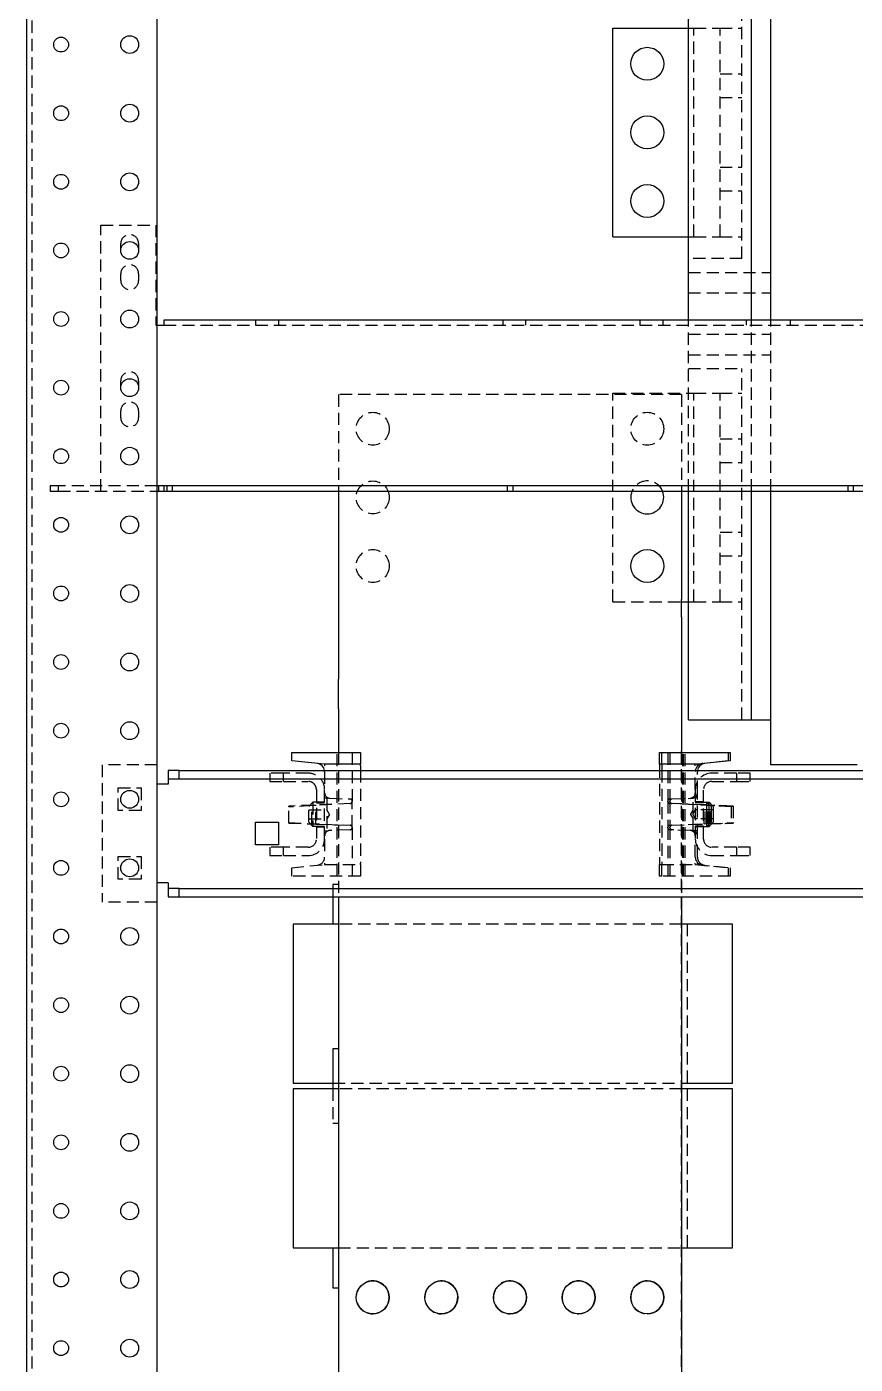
# Model space of a CAD drawing. Header units: millimetres. Extents: x -116965 to 323937, y 291661 to 566926.
# Drawn here: x -23870.7 to -23655.2, y 303047.2 to 303395.3 of the extents above; entities that cross this region are included whole.
import ezdxf

# ---------------------------------------------------------------- set-up
doc = ezdxf.new("R2010")
doc.units = ezdxf.units.MM
doc.linetypes.add('HIDDEN2', pattern=[4.7625, 3.175, -1.5875])
doc.layers.add('ALPHA', color=255, linetype='Continuous')
doc.layers.add('Pointille_Court', color=40, linetype='HIDDEN2', lineweight=25)

msp = doc.modelspace()

# ---------------------------------------------------------------- linework, layer by layer
at = {"layer": 'ALPHA'}
for p, q in [((-23870.739208, 302774.568384), (-23870.739208, 303595.996955)), ((-23836.810636, 302774.568384), (-23836.810636, 303595.996955)), ((-23698.596353, 303319.03267), (-23698.596354, 303426.354095)), ((-23682.167781, 303319.03267), (-23682.167783, 303426.354096)), ((-23677.167781, 303319.03267), (-23677.167783, 303426.354096)), ((-23718.239211, 303394.925524), (-23698.596354, 303394.925524)), ((-23718.23921, 303340.639809), (-23718.239211, 303394.925524)), ((-23718.23921, 303340.639809), (-23698.596353, 303340.63981)), ((-23835.024922, 303319.03267), (-23561.453493, 303319.03267)), ((-23835.024922, 303317.604098), (-23835.024922, 303319.03267)), ((-23836.810636, 303317.604098), (-23835.024922, 303317.604098)), ((-23476.096351, 303275.818384), (-23836.810636, 303275.818384)), ((-23836.810636, 303274.389813), (-23476.096351, 303274.389813)), ((-23789.66778, 303274.389813), (-23789.66778, 303246.232756)), ((-23700.382066, 303274.389813), (-23700.382066, 303246.232757)), ((-23698.596351, 303214.925524), (-23698.596352, 303274.389813)), ((-23682.16778, 303214.925524), (-23682.16778, 303274.389813)), ((-23677.16778, 303214.925524), (-23677.16778, 303274.389813)), ((-23789.66778, 303246.232756), (-23789.66778, 303241.593334)), ((-23700.382066, 303241.593336), (-23700.382066, 303246.232757)), ((-23700.382066, 303245.63981), (-23698.596351, 303245.63981)), ((-23789.66778, 303241.593334), (-23789.66778, 303225.510005)), ((-23700.382066, 303241.593336), (-23700.382065, 303225.510007)), ((-23789.66778, 303217.777636), (-23789.66778, 303225.510005)), ((-23700.382065, 303225.510007), (-23700.382065, 303217.777637)), ((-23789.66778, 303217.777636), (-23789.667779, 303206.354094)), ((-23700.382065, 303217.777637), (-23700.382065, 303206.354095)), ((-23698.596351, 303214.925524), (-23682.16778, 303214.925524)), ((-23682.16778, 303214.925524), (-23677.16778, 303214.925524)), ((-23677.167779, 303203.13981), (-23677.16778, 303214.925524)), ((-23789.66778, 303207.274539), (-23789.66778, 303206.354094)), ((-23801.810637, 303204.211237), (-23801.810637, 303206.354094)), ((-23801.810637, 303206.354094), (-23783.953494, 303206.354094)), ((-23793.239208, 303203.310343), (-23801.810637, 303204.211237)), ((-23783.953494, 303203.311237), (-23793.239208, 303203.311237)), ((-23793.239208, 303203.311237), (-23793.239208, 303203.310343)), ((-23793.239208, 303203.310343), (-23793.239208, 303202.954094)), ((-23783.953494, 303206.354094), (-23783.953494, 303203.311237)), ((-23783.953494, 303202.954094), (-23783.953494, 303203.311237)), ((-23783.953494, 303202.954094), (-23783.953494, 303201.711241)), ((-23705.560637, 303206.354095), (-23687.703494, 303206.354096)), ((-23705.560637, 303203.311238), (-23705.560637, 303206.354095)), ((-23696.274922, 303203.311238), (-23705.560637, 303203.311238)), ((-23705.560637, 303203.311238), (-23705.560637, 303202.954095)), ((-23705.560637, 303202.954095), (-23705.560637, 303201.711241)), ((-23687.703494, 303204.211238), (-23696.274922, 303203.310345)), ((-23696.274922, 303203.310345), (-23696.274922, 303203.311238)), ((-23696.274922, 303202.954095), (-23696.274922, 303203.310345)), ((-23687.703494, 303206.354096), (-23687.703494, 303204.211238)), ((-23654.667779, 303203.13981), (-23677.167779, 303203.13981)), ((-23833.953493, 303201.711241), (-23833.953493, 303199.568384)), ((-23831.096351, 303201.711241), (-23833.953493, 303201.711241)), ((-23833.953493, 303199.568384), (-23831.096351, 303199.568384)), ((-23833.953493, 303199.568384), (-23833.953493, 303198.139813)), ((-23831.096351, 303201.711241), (-23481.810636, 303201.711241)), ((-23831.096351, 303199.568384), (-23831.096351, 303201.711241)), ((-23831.096351, 303199.568384), (-23481.810636, 303199.568384)), ((-23833.953493, 303198.139813), (-23836.810636, 303198.139813)), ((-23811.203493, 303188.246955), (-23805.274922, 303188.246955)), ((-23811.203493, 303182.318384), (-23811.203493, 303188.246955)), ((-23805.274922, 303188.246955), (-23805.274922, 303182.318384)), ((-23805.274922, 303182.318384), (-23811.203493, 303182.318384)), ((-23833.953493, 303172.425527), (-23836.810636, 303172.425527)), ((-23833.953493, 303172.425527), (-23833.953493, 303170.996955)), ((-23833.953493, 303170.996955), (-23833.953493, 303168.854098)), ((-23831.096351, 303170.996955), (-23833.953493, 303170.996955)), ((-23833.953493, 303168.854098), (-23831.096351, 303168.854098)), ((-23831.096351, 303170.996955), (-23481.810636, 303170.996955)), ((-23831.096351, 303168.854098), (-23831.096351, 303170.996955)), ((-23831.096351, 303168.854098), (-23481.810636, 303168.854098)), ((-23791.09635, 303168.854098), (-23791.09635, 303161.711237)), ((-23789.66778, 303168.854098), (-23789.66778, 303161.711237)), ((-23789.667779, 303168.854098), (-23789.667777, 303027.425523)), ((-23700.382065, 303168.854098), (-23700.382062, 303027.425524)), ((-23801.453493, 303161.711237), (-23801.453492, 303120.282665)), ((-23789.667779, 303161.711237), (-23801.453493, 303161.711237)), ((-23687.167779, 303161.711238), (-23700.382064, 303161.711238)), ((-23687.167778, 303120.282667), (-23687.167779, 303161.711238)), ((-23791.09635, 303129.211237), (-23791.09635, 303118.854094)), ((-23789.667778, 303129.211237), (-23791.09635, 303129.211237)), ((-23801.453492, 303120.282665), (-23791.09635, 303120.282665)), ((-23700.382064, 303120.282667), (-23687.167778, 303120.282667)), ((-23801.453492, 303118.854094), (-23801.453492, 303077.425522)), ((-23789.667778, 303118.854094), (-23801.453492, 303118.854094)), ((-23687.167778, 303118.854096), (-23700.382064, 303118.854095)), ((-23687.167778, 303077.425524), (-23687.167778, 303118.854096)), ((-23801.453492, 303077.425522), (-23789.667778, 303077.425523)), ((-23791.096349, 303077.425523), (-23791.096349, 303067.06838)), ((-23700.382063, 303077.425524), (-23687.167778, 303077.425524)), ((-23791.096349, 303067.06838), (-23789.667777, 303067.06838)), ((-23789.66778, 303067.06838), (-23789.66778, 303027.425524))]:
    msp.add_line(p, q, dxfattribs=at)
for centre, radius in [((-23861.810636, 303390.639813), 1.928571), ((-23843.953493, 303390.639813), 2.321429), ((-23709.310639, 303385.639809), 4.285714), ((-23861.810636, 303372.78267), 1.928571), ((-23843.953493, 303372.78267), 2.321429), ((-23709.310639, 303367.782667), 4.285714), ((-23861.810636, 303354.925527), 1.928571), ((-23843.953493, 303354.925527), 2.321429), ((-23709.310639, 303349.925524), 4.285714), ((-23861.810636, 303337.068384), 1.928571), ((-23843.953493, 303337.068384), 2.321429), ((-23843.953493, 303319.211241), 2.321429), ((-23861.810636, 303319.211241), 1.928571), ((-23861.810636, 303301.354098), 1.928571), ((-23843.953493, 303301.354098), 2.321429), ((-23861.810636, 303283.496955), 1.928571), ((-23843.953493, 303283.496955), 2.321429), ((-23861.810636, 303265.639813), 1.928571), ((-23843.953493, 303265.639813), 2.321429), ((-23709.310637, 303254.925524), 4.285714), ((-23861.810636, 303247.78267), 1.928571), ((-23843.953493, 303247.78267), 2.321429), ((-23861.810636, 303229.925527), 1.928571), ((-23843.953493, 303229.925527), 2.321429), ((-23861.810636, 303212.068384), 1.928571), ((-23843.953493, 303212.068384), 2.321429), ((-23861.810636, 303194.211241), 1.928571), ((-23843.953493, 303194.211241), 2.321429), ((-23843.953493, 303176.354098), 2.321429), ((-23861.810636, 303176.354098), 1.928571), ((-23861.810636, 303158.496955), 1.928571), ((-23843.953493, 303158.496955), 2.321429), ((-23861.810636, 303140.639813), 1.928571), ((-23843.953493, 303140.639813), 2.321429), ((-23861.810636, 303122.78267), 1.928571), ((-23843.953493, 303122.78267), 2.321429), ((-23861.810636, 303104.925527), 1.928571), ((-23843.953493, 303104.925527), 2.321429), ((-23861.810636, 303087.068384), 1.928571), ((-23843.953493, 303087.068384), 2.321429), ((-23861.810636, 303069.211241), 1.928571), ((-23843.953493, 303069.211241), 2.321429), ((-23780.739206, 303064.56838), 4.285714), ((-23762.882063, 303064.56838), 4.285714), ((-23745.02492, 303064.56838), 4.285714), ((-23727.167777, 303064.568381), 4.285714), ((-23709.310634, 303064.568381), 4.285714), ((-23861.810636, 303051.354098), 1.928571), ((-23843.953493, 303051.354098), 2.321429)]:
    msp.add_circle(centre, radius, dxfattribs=at)
for centre, radius, start, end in [((-23709.310638, 303272.782667), 4.285714, 157.97564365, 270.00000085), ((-23709.310638, 303272.782667), 4.285714, 270.00000085, 22.02435635), ((-23795.382065, 303201.380906), 2.142857, 8.86786918, 84.00000085), ((-23694.132065, 303201.380908), 2.142857, 96.00000085, 171.13217165), ((-23780.739209, 303064.568381), 4.285714, 270, 69.43257927), ((-23762.882066, 303064.568381), 4.285714, 270, 74.28244964), ((-23745.024923, 303064.568381), 4.285714, 270, 79.37430342), ((-23727.16778, 303064.568381), 4.285714, 270, 84.64130681), ((-23709.310637, 303064.568381), 4.285714, 270.00079317, 90.00046657), ((-23780.739209, 303064.568381), 4.285714, 249.43287721, 270), ((-23762.882066, 303064.568381), 4.285714, 254.28276, 270), ((-23745.024923, 303064.568381), 4.285714, 259.37462337, 270), ((-23727.16778, 303064.568381), 4.285714, 264.6416323, 270)]:
    msp.add_arc(centre, radius, start, end, dxfattribs=at)
at = {"layer": 'Pointille_Court'}
for p, q in [((-23869.310636, 302774.568384), (-23869.310636, 303595.996955)), ((-23684.667781, 303334.925524), (-23684.667783, 303426.354096)), ((-23698.596354, 303394.925524), (-23697.167782, 303394.925524)), ((-23697.167781, 303340.63981), (-23697.167782, 303394.925524)), ((-23697.167782, 303394.925524), (-23690.382068, 303394.925524)), ((-23690.382068, 303394.925524), (-23684.667782, 303394.925524)), ((-23690.382067, 303340.63981), (-23690.382068, 303394.925524)), ((-23690.382068, 303382.996953), (-23684.667782, 303382.996953)), ((-23690.382068, 303376.854095), (-23684.667782, 303376.854096)), ((-23690.382067, 303358.711238), (-23684.667782, 303358.711238)), ((-23690.382067, 303352.568381), (-23684.667782, 303352.568381)), ((-23851.453493, 303343.675527), (-23837.167779, 303343.675527)), ((-23851.453493, 303274.389813), (-23851.453493, 303343.675527)), ((-23837.167779, 303343.675527), (-23837.167779, 303317.604098)), ((-23846.274922, 303337.068384), (-23846.274922, 303338.854098)), ((-23841.632065, 303338.854098), (-23841.632065, 303337.068384)), ((-23698.596353, 303340.63981), (-23697.167781, 303340.63981)), ((-23697.167781, 303340.63981), (-23690.382067, 303340.63981)), ((-23690.382067, 303340.63981), (-23684.667781, 303340.63981)), ((-23684.667781, 303334.925524), (-23698.596353, 303334.925524)), ((-23846.274922, 303329.211241), (-23846.274922, 303330.996955)), ((-23841.632065, 303330.996955), (-23841.632065, 303329.211241)), ((-23698.596353, 303331.354095), (-23677.167781, 303331.354096)), ((-23698.596353, 303325.996953), (-23677.167781, 303325.996953)), ((-23811.203493, 303319.03267), (-23811.203493, 303317.604098)), ((-23805.274922, 303319.03267), (-23805.274922, 303317.604098)), ((-23746.917779, 303319.03267), (-23746.917779, 303317.604098)), ((-23740.989208, 303319.03267), (-23740.989208, 303317.604098)), ((-23711.203493, 303319.03267), (-23711.203493, 303317.604098)), ((-23705.274922, 303319.03267), (-23705.274922, 303317.604098)), ((-23698.596352, 303274.389813), (-23698.596353, 303319.03267)), ((-23683.596351, 303319.03267), (-23683.596351, 303317.604098)), ((-23682.16778, 303274.389813), (-23682.167781, 303319.03267)), ((-23677.16778, 303274.389813), (-23677.167781, 303319.03267)), ((-23672.167779, 303319.03267), (-23672.167779, 303317.604098)), ((-23837.167779, 303317.604098), (-23836.810636, 303317.604098)), ((-23835.024922, 303317.604098), (-23561.453493, 303317.604098)), ((-23698.596352, 303315.282667), (-23677.167781, 303315.282667)), ((-23698.596352, 303309.925524), (-23677.167781, 303309.925524)), ((-23698.596352, 303306.354095), (-23684.667781, 303306.354096)), ((-23684.66778, 303214.925524), (-23684.667781, 303306.354096)), ((-23846.274922, 303301.354098), (-23846.274922, 303303.139813)), ((-23841.632065, 303303.139813), (-23841.632065, 303301.354098)), ((-23700.382067, 303299.568381), (-23789.667781, 303299.56838)), ((-23789.667781, 303299.56838), (-23789.66778, 303274.389813)), ((-23789.66778, 303299.568381), (-23789.66778, 303299.56838)), ((-23700.382066, 303299.568381), (-23789.66778, 303299.568381)), ((-23718.239209, 303299.925524), (-23698.596352, 303299.925524)), ((-23718.239209, 303245.639809), (-23718.239209, 303299.925524)), ((-23700.382067, 303299.568381), (-23700.382066, 303274.389813)), ((-23698.596352, 303299.925524), (-23697.167781, 303299.925524)), ((-23697.16778, 303245.63981), (-23697.167781, 303299.925524)), ((-23697.167781, 303299.925524), (-23690.382067, 303299.925524)), ((-23690.382067, 303299.925524), (-23684.667781, 303299.925524)), ((-23690.382066, 303245.63981), (-23690.382067, 303299.925524)), ((-23846.274922, 303293.496955), (-23846.274922, 303295.28267)), ((-23841.632065, 303295.28267), (-23841.632065, 303293.496955)), ((-23690.382066, 303287.996953), (-23684.667781, 303287.996953)), ((-23690.382066, 303281.854095), (-23684.667781, 303281.854096)), ((-23864.667779, 303275.818384), (-23864.667779, 303274.389813)), ((-23862.524922, 303275.818384), (-23864.667779, 303275.818384)), ((-23864.667779, 303274.389813), (-23862.524922, 303274.389813)), ((-23836.810636, 303275.818384), (-23862.524922, 303275.818384)), ((-23862.524922, 303274.389813), (-23862.524922, 303275.818384)), ((-23862.524922, 303274.389813), (-23836.810636, 303274.389813)), ((-23836.453493, 303275.818384), (-23836.453493, 303274.389813)), ((-23835.024922, 303274.389813), (-23835.024922, 303275.818384)), ((-23834.310636, 303275.818384), (-23834.310636, 303274.389813)), ((-23832.882065, 303275.818384), (-23832.882065, 303274.389813)), ((-23745.739208, 303275.818384), (-23745.739208, 303274.389813)), ((-23744.310636, 303275.818384), (-23744.310636, 303274.389813)), ((-23657.167779, 303275.818384), (-23657.167779, 303274.389813)), ((-23655.739208, 303275.818384), (-23655.739208, 303274.389813)), ((-23690.382066, 303263.711238), (-23684.66778, 303263.711238)), ((-23690.382066, 303257.568381), (-23684.66778, 303257.568381)), ((-23718.239209, 303245.639809), (-23700.382066, 303245.63981)), ((-23698.596351, 303245.63981), (-23697.16778, 303245.63981)), ((-23697.16778, 303245.63981), (-23690.382066, 303245.63981)), ((-23690.382066, 303245.63981), (-23684.66778, 303245.63981)), ((-23700.382066, 303027.425524), (-23700.382066, 303207.274541)), ((-23851.096351, 303203.139813), (-23851.096351, 303167.425527)), ((-23836.810636, 303203.139813), (-23851.096351, 303203.139813)), ((-23790.024922, 303174.211237), (-23790.024922, 303206.354094)), ((-23789.66778, 303206.354094), (-23789.66778, 303168.854098)), ((-23789.667779, 303206.354094), (-23789.667779, 303168.854098)), ((-23786.096351, 303206.354094), (-23786.096351, 303193.751046)), ((-23706.096351, 303203.311238), (-23706.096351, 303206.354095)), ((-23706.096351, 303206.354095), (-23705.560637, 303206.354095)), ((-23705.560637, 303203.311238), (-23706.096351, 303203.311238)), ((-23706.096351, 303203.311238), (-23706.096351, 303202.954095)), ((-23706.096351, 303202.954095), (-23706.09635, 303177.611238)), ((-23703.953494, 303206.354095), (-23703.953494, 303193.751048)), ((-23703.417779, 303206.354095), (-23703.417779, 303193.751048)), ((-23700.382065, 303206.354095), (-23700.382065, 303168.854098)), ((-23700.024922, 303174.211238), (-23700.024922, 303206.354095)), ((-23699.84635, 303174.211238), (-23699.846351, 303206.354095)), ((-23699.489208, 303174.211238), (-23699.489208, 303206.354095)), ((-23688.239208, 303204.211238), (-23696.810637, 303203.310345)), ((-23696.810637, 303203.310345), (-23696.810637, 303203.311238)), ((-23696.810637, 303202.954095), (-23696.810637, 303203.310345)), ((-23688.239208, 303206.354096), (-23688.239208, 303204.211238)), ((-23807.524922, 303200.996951), (-23807.524922, 303198.854094)), ((-23803.953494, 303200.996951), (-23807.524922, 303200.996951)), ((-23803.953494, 303198.854094), (-23803.953494, 303200.996951)), ((-23797.524922, 303200.996951), (-23803.953494, 303200.996951)), ((-23793.239208, 303201.380906), (-23793.239208, 303196.711237)), ((-23783.953494, 303201.711241), (-23783.953493, 303177.611237)), ((-23705.560637, 303201.711241), (-23705.560636, 303177.611238)), ((-23696.810636, 303196.711238), (-23696.810637, 303201.380908)), ((-23696.274922, 303195.897371), (-23696.274922, 303201.380908)), ((-23686.096351, 303200.996953), (-23692.524922, 303200.996953)), ((-23686.096351, 303200.996953), (-23686.096351, 303198.854096)), ((-23682.524922, 303200.996953), (-23686.096351, 303200.996953)), ((-23682.524922, 303198.854096), (-23682.524922, 303200.996953)), ((-23846.917779, 303191.246955), (-23846.917779, 303197.175527)), ((-23846.917779, 303197.175527), (-23840.989208, 303197.175527)), ((-23840.989208, 303197.175527), (-23840.989208, 303191.246955)), ((-23807.524922, 303198.854094), (-23803.953494, 303198.854094)), ((-23803.953494, 303198.854094), (-23797.524922, 303198.854094)), ((-23795.382065, 303196.711237), (-23795.382065, 303183.854094)), ((-23793.239208, 303183.854094), (-23793.239208, 303196.711237)), ((-23696.810636, 303196.711238), (-23696.810636, 303183.854095)), ((-23694.667779, 303183.854095), (-23694.667779, 303196.711238)), ((-23692.524922, 303198.854095), (-23686.096351, 303198.854096)), ((-23686.096351, 303198.854096), (-23682.524922, 303198.854096)), ((-23786.608795, 303193.117528), (-23802.524922, 303192.425522)), ((-23796.596351, 303192.549629), (-23802.524922, 303192.216399)), ((-23797.346351, 303192.354094), (-23796.274922, 303193.425522)), ((-23796.596351, 303192.549629), (-23796.596351, 303192.683286)), ((-23795.524922, 303192.609852), (-23796.596351, 303192.549629)), ((-23796.596351, 303187.79473), (-23796.596351, 303192.549629)), ((-23793.239208, 303193.425523), (-23796.274922, 303193.425522)), ((-23796.274922, 303193.425522), (-23796.274922, 303187.139808)), ((-23786.602001, 303193.111387), (-23795.524922, 303192.609852)), ((-23795.524922, 303192.609852), (-23795.524922, 303192.72987)), ((-23795.524922, 303187.757056), (-23795.524922, 303192.609852)), ((-23795.382065, 303193.532665), (-23793.239208, 303193.532665)), ((-23795.382065, 303193.496951), (-23793.239208, 303193.496951)), ((-23795.382065, 303193.31838), (-23793.239208, 303193.31838)), ((-23793.239208, 303194.56838), (-23792.703494, 303194.56838)), ((-23792.703494, 303194.56838), (-23792.703493, 303185.996951)), ((-23791.860493, 303194.469668), (-23786.613369, 303194.286434)), ((-23786.096351, 303193.751046), (-23786.096351, 303193.646257)), ((-23786.096351, 303186.908314), (-23786.096351, 303193.646257)), ((-23703.953494, 303193.652738), (-23703.953494, 303193.751048)), ((-23703.953494, 303193.652738), (-23703.953493, 303186.912595)), ((-23687.524922, 303192.216401), (-23703.447843, 303193.111388)), ((-23694.524922, 303192.729872), (-23703.441049, 303193.117529)), ((-23703.436475, 303194.286436), (-23698.189351, 303194.469669)), ((-23703.417779, 303193.652738), (-23703.417779, 303193.751048)), ((-23703.417779, 303193.652738), (-23703.417779, 303186.912595)), ((-23686.989208, 303192.216401), (-23702.912129, 303193.111388)), ((-23693.989208, 303192.729872), (-23702.905335, 303193.117529)), ((-23702.900761, 303194.286436), (-23697.653637, 303194.469669)), ((-23696.810636, 303194.568381), (-23697.346351, 303194.568381)), ((-23697.346351, 303190.282667), (-23697.346351, 303194.568381)), ((-23696.274922, 303194.568381), (-23696.810636, 303194.568381)), ((-23694.667779, 303193.532667), (-23696.810636, 303193.532667)), ((-23694.667779, 303193.496953), (-23696.810636, 303193.496953)), ((-23696.810636, 303193.425524), (-23696.274922, 303193.425524)), ((-23694.667779, 303193.318381), (-23696.810636, 303193.318381)), ((-23696.274922, 303184.667963), (-23696.274922, 303195.897371)), ((-23696.274922, 303193.425524), (-23693.239208, 303193.425524)), ((-23694.524922, 303187.835462), (-23694.524922, 303192.729872)), ((-23693.453494, 303192.683288), (-23694.524922, 303192.729872)), ((-23693.989208, 303187.835462), (-23693.989208, 303192.729872)), ((-23692.917779, 303192.683288), (-23693.989208, 303192.729872)), ((-23692.703494, 303192.354095), (-23693.774922, 303193.425524)), ((-23693.774922, 303190.282667), (-23693.774922, 303193.425524)), ((-23687.524922, 303192.425524), (-23693.453494, 303192.683288)), ((-23693.453493, 303187.882046), (-23693.453494, 303192.683288)), ((-23692.167779, 303192.354095), (-23693.239208, 303193.425524)), ((-23693.239208, 303190.282667), (-23693.239208, 303193.425524)), ((-23686.989208, 303192.425524), (-23692.917779, 303192.683288)), ((-23692.917779, 303187.882046), (-23692.917779, 303192.683288)), ((-23840.989208, 303191.246955), (-23846.917779, 303191.246955)), ((-23802.524922, 303192.216399), (-23802.524922, 303192.425522)), ((-23802.524922, 303188.003195), (-23802.524922, 303192.216399)), ((-23797.346351, 303188.211237), (-23797.346351, 303192.354094)), ((-23797.346351, 303191.425522), (-23793.239208, 303191.425523)), ((-23797.346351, 303189.139808), (-23793.239208, 303189.139808)), ((-23792.016796, 303190.282665), (-23792.703494, 303191.425523)), ((-23792.016796, 303190.282665), (-23792.703493, 303189.139808)), ((-23698.033048, 303190.282667), (-23697.346351, 303191.425524)), ((-23698.033048, 303190.282667), (-23697.346351, 303189.13981)), ((-23697.497334, 303190.282667), (-23696.810636, 303191.425524)), ((-23697.497334, 303190.282667), (-23696.810636, 303189.13981)), ((-23697.346351, 303185.996953), (-23697.346351, 303190.282667)), ((-23696.274922, 303191.425524), (-23696.810636, 303191.425524)), ((-23696.274922, 303189.13981), (-23696.810636, 303189.13981)), ((-23692.167779, 303191.425524), (-23696.274922, 303191.425524)), ((-23692.167779, 303189.13981), (-23696.274922, 303189.13981)), ((-23693.774922, 303187.13981), (-23693.774922, 303190.282667)), ((-23693.239208, 303187.13981), (-23693.239208, 303190.282667)), ((-23692.703494, 303192.354095), (-23692.703493, 303190.282667)), ((-23692.703493, 303190.282667), (-23692.703493, 303188.211238)), ((-23692.167779, 303192.354095), (-23692.167779, 303190.282667)), ((-23692.167779, 303190.282667), (-23692.167779, 303188.211238)), ((-23687.524922, 303192.425524), (-23687.524922, 303188.13981)), ((-23686.989208, 303192.425524), (-23686.989208, 303188.13981)), ((-23802.524922, 303188.139808), (-23786.608795, 303187.447803)), ((-23802.524922, 303188.003195), (-23796.596351, 303187.79473)), ((-23797.346351, 303188.211237), (-23796.274922, 303187.139808)), ((-23796.596351, 303187.79473), (-23795.524922, 303187.757056)), ((-23793.239208, 303187.139808), (-23796.274922, 303187.139808)), ((-23795.524922, 303187.757056), (-23786.613239, 303187.443698)), ((-23795.382065, 303187.246951), (-23793.239208, 303187.246951)), ((-23795.382065, 303187.06838), (-23793.239208, 303187.06838)), ((-23795.382065, 303187.032665), (-23793.239208, 303187.032665)), ((-23793.239208, 303185.996951), (-23792.703493, 303185.996951)), ((-23786.613369, 303186.278897), (-23791.860493, 303186.095663)), ((-23786.096351, 303186.908314), (-23786.096351, 303186.814284)), ((-23786.096351, 303186.814284), (-23786.09635, 303174.211237)), ((-23703.953493, 303186.814286), (-23703.953493, 303186.912595)), ((-23703.953493, 303186.814286), (-23703.953493, 303174.211238)), ((-23703.441049, 303187.447804), (-23694.524922, 303187.835462)), ((-23703.436605, 303187.443699), (-23687.524922, 303188.003196)), ((-23698.189351, 303186.095664), (-23703.436475, 303186.278898)), ((-23703.417779, 303186.814286), (-23703.417779, 303186.912595)), ((-23703.417779, 303186.814286), (-23703.417779, 303174.211238)), ((-23702.905335, 303187.447804), (-23693.989208, 303187.835462)), ((-23702.90089, 303187.443699), (-23686.989208, 303188.003196)), ((-23697.653637, 303186.095664), (-23702.900761, 303186.278898)), ((-23696.810636, 303185.996953), (-23697.346351, 303185.996953)), ((-23694.667779, 303187.246953), (-23696.810636, 303187.246953)), ((-23696.810636, 303187.13981), (-23696.274922, 303187.13981)), ((-23694.667779, 303187.068381), (-23696.810636, 303187.068381)), ((-23694.667779, 303187.032667), (-23696.810636, 303187.032667)), ((-23696.274922, 303185.996953), (-23696.810636, 303185.996953)), ((-23696.274922, 303187.13981), (-23693.239208, 303187.13981)), ((-23694.524922, 303187.835462), (-23693.453493, 303187.882046)), ((-23694.524922, 303187.835462), (-23694.524922, 303187.757058)), ((-23693.989208, 303187.835462), (-23692.917779, 303187.882046)), ((-23693.989208, 303187.835462), (-23693.989208, 303187.757058)), ((-23692.703493, 303188.211238), (-23693.774922, 303187.13981)), ((-23693.453493, 303187.882046), (-23687.524922, 303188.13981)), ((-23693.453493, 303187.794732), (-23693.453493, 303187.882046)), ((-23692.167779, 303188.211238), (-23693.239208, 303187.13981)), ((-23692.917779, 303187.882046), (-23686.989208, 303188.13981)), ((-23692.917779, 303187.794732), (-23692.917779, 303187.882046)), ((-23687.524922, 303188.13981), (-23687.524922, 303188.003196)), ((-23686.989208, 303188.13981), (-23686.989208, 303188.003196)), ((-23793.239208, 303183.854094), (-23793.239208, 303179.184425)), ((-23696.810636, 303179.184426), (-23696.810636, 303183.854095)), ((-23696.274922, 303179.184426), (-23696.274922, 303184.667963)), ((-23846.917779, 303173.389813), (-23846.917779, 303179.318384)), ((-23846.917779, 303179.318384), (-23840.989208, 303179.318384)), ((-23840.989208, 303179.318384), (-23840.989208, 303173.389813)), ((-23807.524922, 303181.711237), (-23807.524922, 303179.568379)), ((-23803.953493, 303181.711237), (-23807.524922, 303181.711237)), ((-23807.524922, 303179.568379), (-23803.953493, 303179.56838)), ((-23803.953493, 303179.56838), (-23803.953493, 303181.711237)), ((-23797.524922, 303181.711237), (-23803.953493, 303181.711237)), ((-23803.953493, 303179.56838), (-23797.524922, 303179.56838)), ((-23686.096351, 303181.711238), (-23692.524922, 303181.711238)), ((-23692.524922, 303179.568381), (-23686.09635, 303179.568381)), ((-23686.096351, 303181.711238), (-23686.09635, 303179.568381)), ((-23682.524922, 303181.711238), (-23686.096351, 303181.711238)), ((-23686.09635, 303179.568381), (-23682.524922, 303179.568381)), ((-23682.524922, 303179.568381), (-23682.524922, 303181.711238)), ((-23801.810636, 303176.354094), (-23793.239208, 303177.254987)), ((-23801.810636, 303174.211237), (-23801.810636, 303176.354094)), ((-23793.239208, 303177.611237), (-23793.239208, 303177.254987)), ((-23793.239208, 303177.254987), (-23793.239208, 303177.254094)), ((-23793.239208, 303177.254094), (-23783.953493, 303177.254094)), ((-23783.953493, 303177.254094), (-23783.953493, 303177.611237)), ((-23783.953493, 303177.254094), (-23783.953493, 303174.211237)), ((-23706.09635, 303177.611238), (-23706.09635, 303177.254095)), ((-23706.09635, 303174.211238), (-23706.09635, 303177.254095)), ((-23706.09635, 303177.254095), (-23705.560636, 303177.254095)), ((-23705.560636, 303177.611238), (-23705.560636, 303177.254095)), ((-23705.560636, 303174.211238), (-23705.560636, 303177.254095)), ((-23705.560636, 303177.254095), (-23696.274922, 303177.254095)), ((-23696.810636, 303177.254989), (-23696.810636, 303177.611238)), ((-23696.810636, 303177.254989), (-23688.239208, 303176.354096)), ((-23696.810636, 303177.254095), (-23696.810636, 303177.254989)), ((-23696.274922, 303177.254989), (-23696.274922, 303177.611238)), ((-23696.274922, 303177.254989), (-23687.703493, 303176.354096)), ((-23696.274922, 303177.254095), (-23696.274922, 303177.254989)), ((-23688.239208, 303176.354096), (-23688.239208, 303174.211238)), ((-23687.703493, 303176.354096), (-23687.703493, 303174.211238)), ((-23840.989208, 303173.389813), (-23846.917779, 303173.389813)), ((-23783.953493, 303174.211237), (-23801.810636, 303174.211237)), ((-23791.09635, 303172.06838), (-23791.09635, 303168.854098)), ((-23789.667779, 303172.06838), (-23791.09635, 303172.06838)), ((-23705.560636, 303174.211238), (-23706.09635, 303174.211238)), ((-23687.703493, 303174.211238), (-23705.560636, 303174.211238)), ((-23836.810636, 303167.425527), (-23851.096351, 303167.425527)), ((-23789.66778, 303161.711237), (-23789.66778, 303067.06838)), ((-23700.382064, 303161.711238), (-23789.667779, 303161.711237)), ((-23698.953493, 303161.711238), (-23698.953492, 303120.282667)), ((-23791.09635, 303120.282665), (-23700.382064, 303120.282667)), ((-23791.09635, 303118.854094), (-23791.096349, 303109.925523)), ((-23700.382064, 303118.854095), (-23789.667778, 303118.854094)), ((-23698.953492, 303118.854095), (-23698.953492, 303077.425524)), ((-23791.096349, 303109.925523), (-23789.667778, 303109.925523)), ((-23789.667778, 303077.425523), (-23700.382063, 303077.425524))]:
    msp.add_line(p, q, dxfattribs=at)
for centre in [(-23780.739209, 303290.639808), (-23780.739209, 303290.639809), (-23709.310638, 303290.639809), (-23780.739209, 303272.782667), (-23780.739209, 303272.782666), (-23780.739209, 303254.925524), (-23780.739209, 303254.925523)]:
    msp.add_circle(centre, 4.285714, dxfattribs=at)
for centre, radius, start, end in [((-23843.953493, 303338.854098), 2.321429, 0, 180), ((-23843.953493, 303330.996955), 2.321429, 0, 180), ((-23843.953493, 303329.211241), 2.321429, 180, 0), ((-23843.953493, 303303.139813), 2.321429, 0, 180), ((-23843.953493, 303295.28267), 2.321429, 0, 180), ((-23843.953493, 303293.496955), 2.321429, 180, 0), ((-23709.310638, 303272.782667), 4.285714, 22.02435635, 157.97564365), ((-23694.667779, 303201.380908), 2.142857, 96.00000085, 180.00000085), ((-23797.524922, 303196.711237), 4.285714, 0.00000085, 90.00000085), ((-23795.382065, 303201.380906), 2.142857, 0.00000085, 8.86786918), ((-23692.524922, 303196.711238), 4.285714, 90.00000085, 180.00000085), ((-23694.132065, 303201.380908), 2.142857, 171.13217165, 180.00000085), ((-23797.524922, 303196.711237), 2.142857, 0.00000085, 90.00000085), ((-23692.524922, 303196.711238), 2.142857, 90.00000085, 180.00000085), ((-23791.810636, 303195.897369), 1.428571, 180.00000085, 268.00000085), ((-23786.632065, 303193.751046), 0.535714, 0.00000085, 88.00000085), ((-23786.632065, 303193.652737), 0.535714, 272.48955378, 0.00000085), ((-23786.632065, 303193.646257), 0.535714, 273.21706971, 0.00000085), ((-23703.417779, 303193.751048), 0.535714, 92.00000085, 180.00000085), ((-23703.417779, 303193.652738), 0.535714, 180.00000085, 267.51044793), ((-23703.417779, 303193.646258), 0.535714, 180.00000085, 266.782932), ((-23702.882065, 303193.751048), 0.535714, 92.00000085, 180.00000085), ((-23702.882065, 303193.652738), 0.535714, 180.00000085, 267.51044793), ((-23702.882065, 303193.646258), 0.535714, 180.00000085, 266.782932), ((-23698.239208, 303195.897371), 1.428571, 272.00000085, 0.00000085), ((-23697.703494, 303195.897371), 1.428571, 272.00000085, 0.00000085), ((-23791.810636, 303184.667962), 1.428571, 92.00000085, 180.00000085), ((-23786.632065, 303186.814284), 0.535714, 272.00000085, 0.00000085), ((-23786.632065, 303186.908314), 0.535714, 0.00000085, 87.98615848), ((-23786.632065, 303186.912594), 0.535714, 0.00000085, 87.51044793), ((-23703.417779, 303186.912595), 0.535714, 92.48955378, 180.00000085), ((-23703.417779, 303186.908316), 0.535714, 92.01384323, 180.00000085), ((-23703.417779, 303186.814286), 0.535714, 180.00000085, 268.00000085), ((-23702.882065, 303186.912595), 0.535714, 92.48955378, 180.00000085), ((-23702.882065, 303186.908316), 0.535714, 92.01384323, 180.00000085), ((-23702.882065, 303186.814286), 0.535714, 180.00000085, 268.00000085), ((-23698.239208, 303184.667963), 1.428571, 0.00000085, 88.00000085), ((-23697.703493, 303184.667963), 1.428571, 0.00000085, 88.00000085), ((-23797.524922, 303183.854094), 2.142857, 270.00000085, 0.00000085), ((-23797.524922, 303183.854094), 4.285714, 270.00000085, 0.00000085), ((-23692.524922, 303183.854095), 4.285714, 180.00000085, 270.00000085), ((-23692.524922, 303183.854095), 2.142857, 180.00000085, 270.00000085), ((-23795.382065, 303179.184425), 2.142857, 276.00000085, 0.00000085), ((-23694.667779, 303179.184426), 2.142857, 180.00000085, 264.00000085), ((-23694.132065, 303179.184426), 2.142857, 180.00000085, 264.00000085), ((-23780.739209, 303064.568381), 4.285714, 69.43257927, 249.43287721), ((-23762.882066, 303064.568381), 4.285714, 74.28244964, 254.28276), ((-23745.024923, 303064.568381), 4.285714, 79.37430342, 259.37462337), ((-23727.16778, 303064.568381), 4.285714, 84.64130681, 264.6416323), ((-23709.310637, 303064.568381), 4.285714, 90.00046657, 270), ((-23709.310637, 303064.568381), 4.285714, 270, 270.00079317)]:
    msp.add_arc(centre, radius, start, end, dxfattribs=at)

doc.saveas('drawing.dxf')
